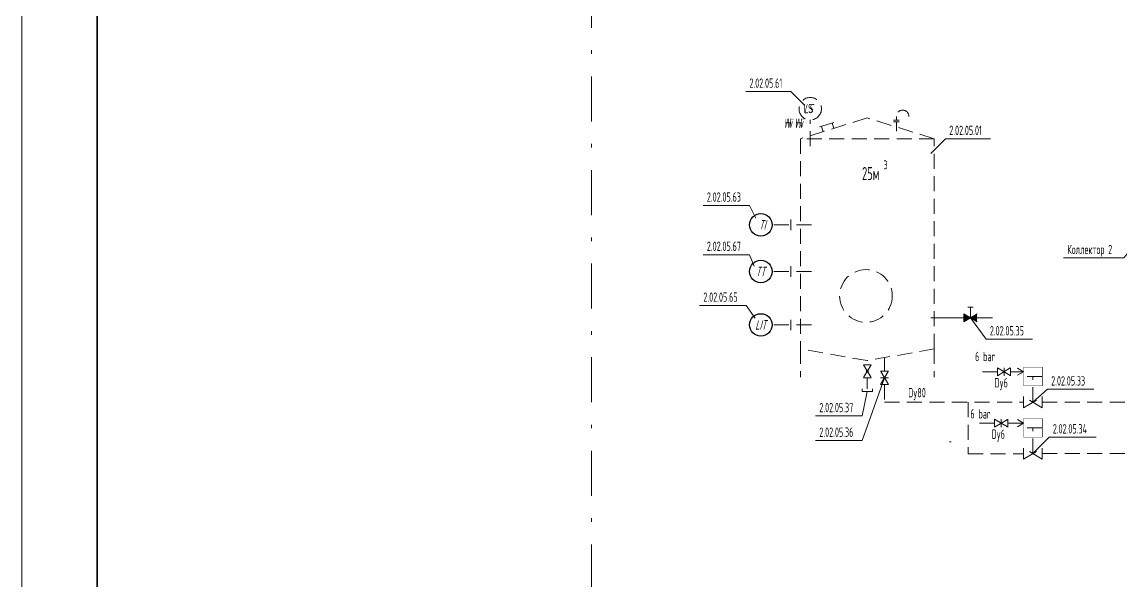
# Model space of a CAD drawing. Header units: millimetres. Extents: x -2281 to 5887, y 0 to 4166.
# Drawn here: x 841 to 1134, y 199.8 to 348.9 of the extents above; entities that cross this region are included whole.
import ezdxf

# ---------------------------------------------------------------- set-up
doc = ezdxf.new("R2010")
doc.units = ezdxf.units.MM
for name, pattern in [('K5LT32776', [0]), ('K5LT32777', [0]), ('K5LT32782', [0]), ('K5LT32791', [24.957505, 11.9988, -5.9994, 0.959904, -5.9994]), ('K5LT_BASIC', [0]), ('K5LT_DASHED', [6, 4, -2]), ('K5LT_THIN', [0])]:
    doc.linetypes.add(name, pattern=pattern)
doc.layers.add('Системный слой', color=7, linetype='Continuous')
doc.styles.add('KTEXTSTYLE', font='GOST_AU.SHX', dxfattribs={"width": 0.96, "height": 5})

# ---------------------------------------------------------------- blocks, each defined once
blk = doc.blocks.new('U778')
at = {"layer": 'Системный слой', "color": 7, "linetype": 'K5LT_DASHED', "lineweight": 13}
for p, q in [((1069.85, 255.74), (1071.95, 255.74)), ((1069.85, 252.24), (1071.95, 255.74)), ((1071.95, 252.24), (1069.85, 255.74)), ((1069.85, 253.99), (1071.95, 253.99)), ((1069.85, 252.24), (1071.95, 252.24))]:
    blk.add_line(p, q, dxfattribs=at)
blk = doc.blocks.new('U777')
at = {"layer": 'Системный слой', "color": 7, "linetype": 'K5LT_DASHED', "lineweight": 13}
for p, q in [((1070.9, 259.37), (1070.9, 255.74)), ((1070.9, 252.24), (1070.9, 247.47))]:
    blk.add_line(p, q, dxfattribs=at)
at = {"layer": 'Системный слой'}
blk.add_blockref('U778', (0, 0), dxfattribs=at)
blk = doc.blocks.new('U827')
at = {"layer": 'Системный слой', "color": 7, "linetype": 'K5LT_THIN', "lineweight": 13}
for q in [(1110.47, 247.47), (1126.73, 250.91)]:
    blk.add_line((1114.34, 250.91), q, dxfattribs=at)
at = {"layer": 'Системный слой', "color": 7, "insert": (1115.34, 254.41), "char_height": 2.5, "attachment_point": 1, "style": 'KTEXTSTYLE'}
blk.add_mtext('\\H3.5;\\W0.965;\\Q15;\\Q0;\\W0.715;\\H2.50;2.02.05.33', dxfattribs=at)
blk = doc.blocks.new('U828')
at = {"layer": 'Системный слой', "color": 7, "linetype": 'K5LT_THIN', "lineweight": 13}
for q in [(1110.48, 233.76), (1127.29, 238.13)]:
    blk.add_line((1114.77, 238.13), q, dxfattribs=at)
at = {"layer": 'Системный слой', "color": 7, "insert": (1115.77, 241.63), "char_height": 2.5, "attachment_point": 1, "style": 'KTEXTSTYLE'}
blk.add_mtext('\\H3.5;\\W0.965;\\Q15;\\Q0;\\W0.715;\\H2.50;2.02.05.34', dxfattribs=at)
blk = doc.blocks.new('U837')
at = {"layer": 'Системный слой', "color": 7, "linetype": 'K5LT_THIN', "lineweight": 13}
for q in [(1093.85, 270), (1110.38, 264.28)]:
    blk.add_line((1097.99, 264.28), q, dxfattribs=at)
at = {"layer": 'Системный слой', "color": 7, "insert": (1098.99, 267.78), "char_height": 2.5, "attachment_point": 1, "style": 'KTEXTSTYLE'}
blk.add_mtext('\\H3.5;\\W0.965;\\Q15;\\Q0;\\W0.715;\\H2.50;2.02.05.35', dxfattribs=at)
blk = doc.blocks.new('U838')
at = {"layer": 'Системный слой', "color": 7, "linetype": 'K5LT_THIN', "lineweight": 13}
for q in [(1066.33, 250.3), (1052.54, 243.8)]:
    blk.add_line((1064.93, 243.8), q, dxfattribs=at)
at = {"layer": 'Системный слой', "color": 7, "insert": (1053.54, 247.3), "char_height": 2.5, "attachment_point": 1, "style": 'KTEXTSTYLE'}
blk.add_mtext('\\H3.5;\\W0.965;\\Q15;\\Q0;\\W0.715;\\H2.50;2.02.05.37', dxfattribs=at)
blk = doc.blocks.new('U839')
at = {"layer": 'Системный слой', "color": 7, "linetype": 'K5LT_THIN', "lineweight": 13}
for q in [(1021.63, 273.24), (1036.45, 269.84)]:
    blk.add_line((1034.01, 273.24), q, dxfattribs=at)
at = {"layer": 'Системный слой', "color": 7, "insert": (1022.63, 276.74), "char_height": 2.5, "attachment_point": 1, "style": 'KTEXTSTYLE'}
blk.add_mtext('\\H3.5;\\W0.965;\\Q15;\\Q0;\\W0.715;\\H2.50;2.02.05.65', dxfattribs=at)
blk = doc.blocks.new('U840')
at = {"layer": 'Системный слой', "color": 7, "linetype": 'K5LT_THIN', "lineweight": 13}
for q in [(1022.56, 286.8), (1036.14, 283.71)]:
    blk.add_line((1034.95, 286.8), q, dxfattribs=at)
at = {"layer": 'Системный слой', "color": 7, "insert": (1023.56, 290.3), "char_height": 2.5, "attachment_point": 1, "style": 'KTEXTSTYLE'}
blk.add_mtext('\\H3.5;\\W0.965;\\Q15;\\Q0;\\W0.715;\\H2.50;2.02.05.67', dxfattribs=at)
blk = doc.blocks.new('U841')
at = {"layer": 'Системный слой', "color": 7, "linetype": 'K5LT_THIN', "lineweight": 13}
for q in [(1022.56, 299.93), (1036.64, 296.52)]:
    blk.add_line((1034.95, 299.93), q, dxfattribs=at)
at = {"layer": 'Системный слой', "color": 7, "insert": (1023.56, 303.43), "char_height": 2.5, "attachment_point": 1, "style": 'KTEXTSTYLE'}
blk.add_mtext('\\H3.5;\\W0.965;\\Q15;\\Q0;\\W0.715;\\H2.50;2.02.05.63', dxfattribs=at)
blk = doc.blocks.new('U842')
at = {"layer": 'Системный слой', "color": 7, "linetype": 'K5LT_THIN', "lineweight": 13}
for q in [(1033.91, 330.3), (1049.56, 326.64)]:
    blk.add_line((1045.9, 330.3), q, dxfattribs=at)
at = {"layer": 'Системный слой', "color": 7, "insert": (1034.91, 333.8), "char_height": 2.5, "attachment_point": 1, "style": 'KTEXTSTYLE'}
blk.add_mtext('\\H3.5;\\W0.965;\\Q15;\\Q0;\\W0.715;\\H2.50;2.02.05.61', dxfattribs=at)
blk = doc.blocks.new('U843')
at = {"layer": 'Системный слой', "color": 7, "linetype": 'K5LT_THIN', "lineweight": 13}
for q in [(1083.28, 313.8), (1099.17, 317.72)]:
    blk.add_line((1087.18, 317.72), q, dxfattribs=at)
at = {"layer": 'Системный слой', "color": 7, "insert": (1088.18, 321.22), "char_height": 2.5, "attachment_point": 1, "style": 'KTEXTSTYLE'}
blk.add_mtext('\\H3.5;\\W0.965;\\Q15;\\Q0;\\W0.715;\\H2.50;2.02.05.01', dxfattribs=at)
blk = doc.blocks.new('U844')
at = {"layer": 'Системный слой', "color": 7, "linetype": 'K5LT_THIN', "lineweight": 13}
for q in [(1070.9, 253.99), (1052.54, 237.23)]:
    blk.add_line((1064.93, 237.23), q, dxfattribs=at)
at = {"layer": 'Системный слой', "color": 7, "insert": (1053.54, 240.73), "char_height": 2.5, "attachment_point": 1, "style": 'KTEXTSTYLE'}
blk.add_mtext('\\H3.5;\\W0.965;\\Q15;\\Q0;\\W0.715;\\H2.50;2.02.05.36', dxfattribs=at)
blk = doc.blocks.new('U920')
at = {"layer": 'Системный слой', "color": 7, "linetype": 'K5LT_THIN', "lineweight": 13}
for q in [(1110.47, 247.47), (1126.73, 250.91)]:
    blk.add_line((1114.34, 250.91), q, dxfattribs=at)
at = {"layer": 'Системный слой', "color": 7, "insert": (1115.34, 254.41), "char_height": 2.5, "attachment_point": 1, "style": 'KTEXTSTYLE'}
blk.add_mtext('\\H3.5;\\W0.965;\\Q15;\\Q0;\\W0.715;\\H2.50;2.02.05.33', dxfattribs=at)
blk = doc.blocks.new('U921')
at = {"layer": 'Системный слой', "color": 7, "linetype": 'K5LT_THIN', "lineweight": 13}
for q in [(1110.48, 233.76), (1127.29, 238.13)]:
    blk.add_line((1114.77, 238.13), q, dxfattribs=at)
at = {"layer": 'Системный слой', "color": 7, "insert": (1115.77, 241.63), "char_height": 2.5, "attachment_point": 1, "style": 'KTEXTSTYLE'}
blk.add_mtext('\\H3.5;\\W0.965;\\Q15;\\Q0;\\W0.715;\\H2.50;2.02.05.34', dxfattribs=at)
blk = doc.blocks.new('U930')
at = {"layer": 'Системный слой', "color": 7, "linetype": 'K5LT_THIN', "lineweight": 13}
for q in [(1093.85, 270), (1110.38, 264.28)]:
    blk.add_line((1097.99, 264.28), q, dxfattribs=at)
at = {"layer": 'Системный слой', "color": 7, "insert": (1098.99, 267.78), "char_height": 2.5, "attachment_point": 1, "style": 'KTEXTSTYLE'}
blk.add_mtext('\\H3.5;\\W0.965;\\Q15;\\Q0;\\W0.715;\\H2.50;2.02.05.35', dxfattribs=at)
blk = doc.blocks.new('U931')
at = {"layer": 'Системный слой', "color": 7, "linetype": 'K5LT_THIN', "lineweight": 13}
for q in [(1066.33, 250.3), (1052.54, 243.8)]:
    blk.add_line((1064.93, 243.8), q, dxfattribs=at)
at = {"layer": 'Системный слой', "color": 7, "insert": (1053.54, 247.3), "char_height": 2.5, "attachment_point": 1, "style": 'KTEXTSTYLE'}
blk.add_mtext('\\H3.5;\\W0.965;\\Q15;\\Q0;\\W0.715;\\H2.50;2.02.05.37', dxfattribs=at)
blk = doc.blocks.new('U932')
at = {"layer": 'Системный слой', "color": 7, "linetype": 'K5LT_THIN', "lineweight": 13}
for q in [(1021.63, 273.24), (1036.45, 269.84)]:
    blk.add_line((1034.01, 273.24), q, dxfattribs=at)
at = {"layer": 'Системный слой', "color": 7, "insert": (1022.63, 276.74), "char_height": 2.5, "attachment_point": 1, "style": 'KTEXTSTYLE'}
blk.add_mtext('\\H3.5;\\W0.965;\\Q15;\\Q0;\\W0.715;\\H2.50;2.02.05.65', dxfattribs=at)
blk = doc.blocks.new('U933')
at = {"layer": 'Системный слой', "color": 7, "linetype": 'K5LT_THIN', "lineweight": 13}
for q in [(1022.56, 286.8), (1036.14, 283.71)]:
    blk.add_line((1034.95, 286.8), q, dxfattribs=at)
at = {"layer": 'Системный слой', "color": 7, "insert": (1023.56, 290.3), "char_height": 2.5, "attachment_point": 1, "style": 'KTEXTSTYLE'}
blk.add_mtext('\\H3.5;\\W0.965;\\Q15;\\Q0;\\W0.715;\\H2.50;2.02.05.67', dxfattribs=at)
blk = doc.blocks.new('U934')
at = {"layer": 'Системный слой', "color": 7, "linetype": 'K5LT_THIN', "lineweight": 13}
for q in [(1022.56, 299.93), (1036.64, 296.52)]:
    blk.add_line((1034.95, 299.93), q, dxfattribs=at)
at = {"layer": 'Системный слой', "color": 7, "insert": (1023.56, 303.43), "char_height": 2.5, "attachment_point": 1, "style": 'KTEXTSTYLE'}
blk.add_mtext('\\H3.5;\\W0.965;\\Q15;\\Q0;\\W0.715;\\H2.50;2.02.05.63', dxfattribs=at)
blk = doc.blocks.new('U935')
at = {"layer": 'Системный слой', "color": 7, "linetype": 'K5LT_THIN', "lineweight": 13}
for q in [(1033.91, 330.3), (1049.56, 326.64)]:
    blk.add_line((1045.9, 330.3), q, dxfattribs=at)
at = {"layer": 'Системный слой', "color": 7, "insert": (1034.91, 333.8), "char_height": 2.5, "attachment_point": 1, "style": 'KTEXTSTYLE'}
blk.add_mtext('\\H3.5;\\W0.965;\\Q15;\\Q0;\\W0.715;\\H2.50;2.02.05.61', dxfattribs=at)
blk = doc.blocks.new('U936')
at = {"layer": 'Системный слой', "color": 7, "linetype": 'K5LT_THIN', "lineweight": 13}
for q in [(1083.28, 313.8), (1099.17, 317.72)]:
    blk.add_line((1087.18, 317.72), q, dxfattribs=at)
at = {"layer": 'Системный слой', "color": 7, "insert": (1088.18, 321.22), "char_height": 2.5, "attachment_point": 1, "style": 'KTEXTSTYLE'}
blk.add_mtext('\\H3.5;\\W0.965;\\Q15;\\Q0;\\W0.715;\\H2.50;2.02.05.01', dxfattribs=at)
blk = doc.blocks.new('U937')
at = {"layer": 'Системный слой', "color": 7, "linetype": 'K5LT_THIN', "lineweight": 13}
for q in [(1070.9, 253.99), (1052.54, 237.23)]:
    blk.add_line((1064.93, 237.23), q, dxfattribs=at)
at = {"layer": 'Системный слой', "color": 7, "insert": (1053.54, 240.73), "char_height": 2.5, "attachment_point": 1, "style": 'KTEXTSTYLE'}
blk.add_mtext('\\H3.5;\\W0.965;\\Q15;\\Q0;\\W0.715;\\H2.50;2.02.05.36', dxfattribs=at)
blk = doc.blocks.new('T89')
at = {"layer": 'Системный слой', "color": 7, "char_height": 2.5, "attachment_point": 1, "style": 'KTEXTSTYLE'}
for s, insert in [('\\H3.5;\\W0.965;\\Q15;\\Q0;\\W0.715;\\H2.33;3', (1070.63, 311.93)), ('\\H3.5;\\W0.965;\\Q15;\\Q0;\\W0.715;25м', (1064.93, 310.2))]:
    blk.add_mtext(s, dxfattribs=dict(at, insert=insert))
blk = doc.blocks.new('U985')
at = {"layer": 'Системный слой', "color": 7, "linetype": 'K5LT_THIN', "lineweight": 13}
for q in [(1136.5, 288.1), (1118.62, 285.95)]:
    blk.add_line((1134.71, 285.95), q, dxfattribs=at)
at = {"layer": 'Системный слой', "color": 7, "insert": (1119.62, 289.45), "char_height": 2.5, "attachment_point": 1, "style": 'KTEXTSTYLE'}
blk.add_mtext('\\H3.5;\\W0.965;\\Q15;\\Q0;\\W0.715;\\H2.50;Коллектор 2', dxfattribs=at)

msp = doc.modelspace()

# ---------------------------------------------------------------- hatches: boundary and pattern name
at = {"layer": 'Системный слой'}
h = msp.add_hatch(color=7, dxfattribs=at)
h.paths.add_polyline_path([(1093.84553, 269.99665), (1095.59553, 268.94665), (1095.59553, 271.04665)])
h.paths.add_polyline_path([(1092.09553, 271.04665), (1092.09553, 268.94665), (1093.84553, 269.99665)])
h = msp.add_hatch(color=7, dxfattribs=at)
h.paths.add_polyline_path([(1093.84553, 269.99665), (1095.59553, 268.94665), (1095.59553, 271.04665)])
h.paths.add_polyline_path([(1092.09553, 271.04665), (1092.09553, 268.94665), (1093.84553, 269.99665)])

# ---------------------------------------------------------------- linework, layer by layer
at = {"color": 7, "linetype": 'K5LT_THIN', "lineweight": 13}
for p, q in [((841, 0), (841, 594)), ((841, 594), (841, 0))]:
    msp.add_line(p, q, dxfattribs=at)
at = {"color": 5, "linetype": 'K5LT_BASIC', "lineweight": 35, "true_color": 0x0000ff}
msp.add_line((861, 5), (861, 589), dxfattribs=at)
at = {"layer": 'Системный слой', "color": 211, "linetype": 'K5LT32791', "lineweight": 18, "true_color": 0xff7fff}
msp.add_line((992.78034, 197.55695), (992.78034, 572.44832), dxfattribs=at)
msp.add_line((992.78034, 197.55695), (992.78034, 572.44832), dxfattribs=at)
at = {"layer": 'Системный слой', "color": 7, "linetype": 'K5LT_DASHED', "lineweight": 13}
for p, q in [((1066.32983, 323.28151), (1048.47983, 317.71783)), ((1066.32983, 323.28151), (1048.47983, 317.71783)), ((1051.12393, 315.71406), (1051.12393, 322.73644)), ((1051.12393, 315.71406), (1051.12393, 322.73644)), ((1084.17983, 317.71783), (1066.32983, 323.28151)), ((1084.17983, 317.71783), (1066.32983, 323.28151)), ((1074.84403, 322.66706), (1073.34403, 322.66706)), ((1074.84403, 322.66706), (1073.34403, 322.66706)), ((1074.09403, 322.66706), (1074.09403, 323.67958)), ((1074.09403, 322.66706), (1074.09403, 323.67958)), ((1053.61702, 320.89022), (1057.43582, 322.08051)), ((1053.61702, 320.89022), (1057.43582, 322.08051)), ((1054.54073, 319.60696), (1054.09437, 321.03901)), ((1054.54073, 319.60696), (1054.09437, 321.03901)), ((1056.95847, 321.93172), (1057.40483, 320.49967)), ((1056.95847, 321.93172), (1057.40483, 320.49967)), ((1074.84403, 322.21895), (1073.34403, 322.21895)), ((1074.84403, 322.21895), (1073.34403, 322.21895)), ((1074.09403, 319.70182), (1074.09403, 322.21895)), ((1074.09403, 319.70182), (1074.09403, 322.21895)), ((1084.17983, 317.71783), (1048.47983, 317.71783)), ((1048.47983, 317.71783), (1048.47983, 261.71783)), ((1084.17983, 317.71783), (1048.47983, 317.71783)), ((1048.47983, 317.71783), (1048.47983, 261.71783)), ((1084.17983, 261.71783), (1084.17983, 317.71783)), ((1084.17983, 261.71783), (1084.17983, 317.71783)), ((1045.90096, 294.78948), (1045.90096, 296.18948)), ((1045.90096, 294.78948), (1045.90096, 296.18948)), ((1051.44824, 294.78948), (1040.94824, 294.78948)), ((1051.44824, 294.78948), (1040.94824, 294.78948)), ((1045.90096, 294.78948), (1045.90096, 293.38948)), ((1045.90096, 294.78948), (1045.90096, 293.38948)), ((1051.44824, 282.31483), (1040.94824, 282.31483)), ((1051.44824, 282.31483), (1040.94824, 282.31483)), ((1045.90096, 282.31483), (1045.90096, 283.71483)), ((1045.90096, 282.31483), (1045.90096, 283.71483)), ((1045.90096, 282.31483), (1045.90096, 280.91483)), ((1045.90096, 282.31483), (1045.90096, 280.91483)), ((1051.44824, 268.0806), (1040.94824, 268.0806)), ((1051.44824, 268.0806), (1040.94824, 268.0806)), ((1045.90096, 268.0806), (1045.90096, 269.4806)), ((1045.90096, 268.0806), (1045.90096, 269.4806)), ((1045.90096, 268.0806), (1045.90096, 266.6806)), ((1045.90096, 268.0806), (1045.90096, 266.6806)), ((1066.32983, 258.55496), (1048.47983, 261.71783)), ((1048.47983, 261.71783), (1048.47983, 254.17776)), ((1066.32983, 258.55496), (1048.47983, 261.71783)), ((1048.47983, 261.71783), (1048.47983, 254.17776)), ((1084.17983, 261.71783), (1066.32983, 258.55496)), ((1084.17983, 261.71783), (1066.32983, 258.55496)), ((1084.17983, 261.71783), (1084.17983, 254.17776)), ((1084.17983, 261.71783), (1084.17983, 254.17776)), ((1067.37983, 257.47675), (1065.27983, 257.47675)), ((1067.37983, 257.47675), (1065.27983, 253.97675)), ((1065.27983, 257.47675), (1067.37983, 253.97675)), ((1067.37983, 257.47675), (1065.27983, 257.47675)), ((1067.37983, 257.47675), (1065.27983, 253.97675)), ((1065.27983, 257.47675), (1067.37983, 253.97675)), ((1101.02219, 255.59295), (1095.03741, 255.59295)), ((1101.02219, 254.54295), (1101.02219, 256.64295)), ((1101.02219, 254.54295), (1104.52219, 256.64295)), ((1101.02219, 256.64295), (1104.52219, 254.54295)), ((1102.76426, 254.54295), (1102.76426, 256.64295)), ((1102.77219, 255.59295), (1102.76426, 255.59295)), ((1102.78013, 255.58819), (1102.76426, 255.58819)), ((1104.52219, 254.54295), (1104.52219, 256.64295)), ((1107.98161, 255.59091), (1104.52219, 255.59091)), ((1107.98161, 255.59091), (1106.35224, 254.66312)), ((1107.98164, 255.59595), (1106.36346, 256.54312)), ((1067.37983, 253.97675), (1065.27983, 253.97675)), ((1067.37983, 253.97675), (1065.27983, 253.97675)), ((1066.32983, 253.97675), (1066.32983, 250.99857)), ((1066.32983, 253.97675), (1066.32983, 250.99857)), ((1112.97618, 254.34295), (1107.97618, 254.34295)), ((1110.47314, 247.46796), (1110.47314, 254.34295)), ((1064.92983, 250.29857), (1064.92983, 250.99857)), ((1064.92983, 250.29857), (1064.92983, 250.99857)), ((1066.32983, 250.29857), (1064.92983, 250.29857)), ((1066.32983, 250.29857), (1064.92983, 250.29857)), ((1066.32983, 250.29857), (1067.72983, 250.29857)), ((1066.32983, 250.29857), (1067.72983, 250.29857)), ((1067.72983, 250.29857), (1067.72983, 250.99857)), ((1067.72983, 250.29857), (1067.72983, 250.99857)), ((1070.90219, 247.46796), (1107.97314, 247.46796)), ((1093.17822, 247.46796), (1093.17822, 233.75315)), ((1112.97314, 245.96796), (1107.97314, 248.96796)), ((1107.97314, 248.96796), (1107.97314, 245.96796)), ((1107.97314, 245.96796), (1112.97314, 248.96796)), ((1112.97314, 248.96796), (1112.97314, 245.96796)), ((1112.97314, 247.46796), (1136.36314, 247.46796)), ((1100.25134, 241.88131), (1094.26655, 241.88131)), ((1100.25134, 240.83131), (1100.25134, 242.93131)), ((1100.25134, 240.83131), (1103.75134, 242.93131)), ((1100.25134, 242.93131), (1103.75134, 240.83131)), ((1101.9934, 240.83131), (1101.9934, 242.93131)), ((1102.00134, 241.88131), (1101.9934, 241.88131)), ((1102.00928, 241.87655), (1101.9934, 241.87655)), ((1103.75134, 240.83131), (1103.75134, 242.93131)), ((1107.98364, 241.87927), (1103.75134, 241.87927)), ((1107.98364, 241.87927), (1106.35427, 240.95148)), ((1107.98367, 241.88431), (1106.36549, 242.83148)), ((1112.97821, 240.63131), (1107.97821, 240.63131)), ((1110.47517, 233.75632), (1110.47821, 240.63131)), ((1112.97517, 232.25632), (1107.97517, 235.25632)), ((1107.97517, 235.25632), (1107.97517, 232.25632)), ((1107.97517, 232.25632), (1112.97517, 235.25632)), ((1112.97517, 235.25632), (1112.97517, 232.25632)), ((1093.17822, 233.75315), (1107.97517, 233.75315)), ((1112.97517, 233.75632), (1135.37098, 233.75632))]:
    msp.add_line(p, q, dxfattribs=at)
at = {"layer": 'Системный слой', "color": 7, "linetype": 'K5LT32776', "lineweight": 18}
for p, q in [((1093.84553, 272.79665), (1093.14553, 272.79665)), ((1093.84553, 272.79665), (1093.14553, 272.79665)), ((1093.84553, 269.99665), (1093.84553, 272.79665)), ((1093.84553, 272.79665), (1094.54553, 272.79665)), ((1093.84553, 269.99665), (1093.84553, 272.79665)), ((1093.84553, 272.79665), (1094.54553, 272.79665)), ((1083.21778, 269.99665), (1099.70144, 269.99665)), ((1083.21778, 269.99665), (1099.70144, 269.99665)), ((1092.09553, 271.04665), (1092.09553, 268.94665)), ((1092.09553, 271.04665), (1095.59553, 268.94665)), ((1092.09553, 268.94665), (1095.59553, 271.04665)), ((1092.09553, 271.04665), (1092.09553, 268.94665)), ((1092.09553, 271.04665), (1095.59553, 268.94665)), ((1092.09553, 268.94665), (1095.59553, 271.04665))]:
    msp.add_line(p, q, dxfattribs=at)
at = {"layer": 'Системный слой', "color": 7, "linetype": 'K5LT32782', "lineweight": 0}
msp.add_line((1088.19459, 236.89591), (1088.69459, 236.89591), dxfattribs=at)
msp.add_line((1088.19459, 236.89591), (1088.69459, 236.89591), dxfattribs=at)
at = {"layer": 'Системный слой', "color": 7, "linetype": 'K5LT_DASHED', "const_width": 0.11}
for points in [[(1112.97416, 251.84296), (1107.97416, 251.84296), (1107.98137, 256.84294), (1112.98137, 256.84294)], [(1112.97618, 238.13132), (1107.97618, 238.13132), (1107.98339, 243.1313), (1112.98339, 243.1313)]]:
    msp.add_lwpolyline(points, close=True, dxfattribs=at)
at = {"layer": 'Системный слой', "color": 7, "linetype": 'K5LT_DASHED', "lineweight": 13}
for centre, radius in [((1051.12393, 325.73644), 3), ((1051.12393, 325.73644), 3), ((1065.96856, 275.80797), 7.02373), ((1065.96856, 275.80797), 7.02373), ((1066.32983, 255.72675), 0.25), ((1066.32983, 255.72675), 0.25)]:
    msp.add_circle(centre, radius, dxfattribs=at)
at = {"layer": 'Системный слой', "color": 7, "linetype": 'K5LT32777', "lineweight": 25}
for centre in [(1037.94824, 294.78948), (1037.94824, 294.78948), (1037.94824, 282.31483), (1037.94824, 282.31483), (1037.94824, 268.0806), (1037.94824, 268.0806)]:
    msp.add_circle(centre, 3, dxfattribs=at)
at = {"layer": 'Системный слой', "color": 7, "linetype": 'K5LT_DASHED', "lineweight": 13}
msp.add_arc((1075.75867, 323.67958), 1.66464, 0, 180, dxfattribs=at)
msp.add_arc((1075.75867, 323.67958), 1.66464, 0, 180, dxfattribs=at)

# ---------------------------------------------------------------- block references
at = {"layer": 'Системный слой'}
for name in ['U842', 'U935', 'U843', 'U936', 'T89', 'U841', 'U934', 'U840', 'U933', 'U985', 'U839', 'U932', 'U837', 'U930', 'U777', 'U844', 'U937', 'U827', 'U920', 'U838', 'U931', 'U828', 'U921']:
    msp.add_blockref(name, (0, 0), dxfattribs=at)

# ---------------------------------------------------------------- texts
at = {"layer": 'Системный слой', "color": 7, "char_height": 2.5, "attachment_point": 1, "style": 'KTEXTSTYLE'}
for s, insert in [('\\H3.5;\\W0.965;\\Q15;\\Q0;\\W0.715;\\H2.50;LS', (1049.41683, 327.02746)), ('\\H3.5;\\W0.965;\\Q15;\\Q15;\\W0.765;\\H2.50;LS', (1049.41683, 327.02746)), ('\\H3.5;\\W0.965;\\Q15;\\Q0;\\W0.715;\\H2.50;Hi Hi', (1044.26804, 323.11219)), ('\\H3.5;\\W0.965;\\Q15;\\Q15;\\W0.765;\\H2.50;Hi Hi', (1044.26804, 323.11219)), ('\\H3.5;\\W0.965;\\Q15;\\Q15;\\W0.765;\\H2.50;TI', (1037.45752, 296.05563)), ('\\H3.5;\\W0.965;\\Q15;\\Q15;\\W0.765;\\H2.50;TI', (1037.45752, 296.05563)), ('\\H3.5;\\W0.965;\\Q15;\\Q15;\\W0.765;\\H2.50;TT', (1036.59763, 283.58097)), ('\\H3.5;\\W0.965;\\Q15;\\Q15;\\W0.765;\\H2.50;TT', (1036.59763, 283.58097)), ('\\H3.5;\\W0.965;\\Q15;\\Q15;\\W0.765;\\H2.50;LIT', (1036.45367, 269.34675)), ('\\H3.5;\\W0.965;\\Q15;\\Q15;\\W0.765;\\H2.50;LIT', (1036.45367, 269.34675)), ('\\H3.5;\\W0.965;\\Q15;\\Q0;\\W0.715;\\H2.50;6 bar', (1095.0487, 260.91224)), ('\\H3.5;\\W0.965;\\Q15;\\Q0;\\W0.715;\\H2.50;Dy6', (1100.23174, 253.92008)), ('\\H3.5;\\W0.965;\\Q15;\\Q0;\\W0.715;\\H2.50;Dy80', (1077.23093, 251.26764)), ('\\H3.5;\\W0.965;\\Q15;\\Q0;\\W0.715;\\H2.50;6 bar', (1093.79795, 245.62958)), ('\\H3.5;\\W0.965;\\Q15;\\Q0;\\W0.715;\\H2.50;Dy6', (1099.46088, 240.20844))]:
    msp.add_mtext(s, dxfattribs=dict(at, insert=insert))

doc.saveas('drawing.dxf')
